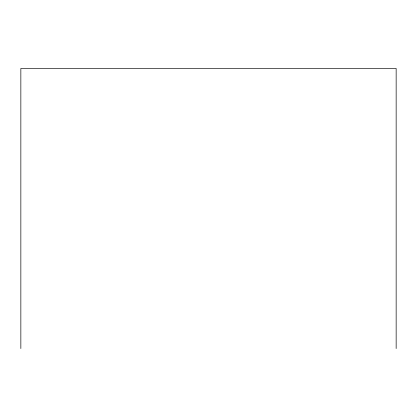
<?xml version="1.0" encoding="UTF-8"?>
<svg xmlns="http://www.w3.org/2000/svg" width="417" height="417" viewBox="0 0 417 417"><rect width="100%" height="100%" fill="white"/><g stroke="black" fill="none" stroke-linecap="round" stroke-linejoin="round"><path stroke-width="0.63" d="M396.15 348.549L396.15 68.451L20.85 68.451L20.85 348.549"/></g></svg>
